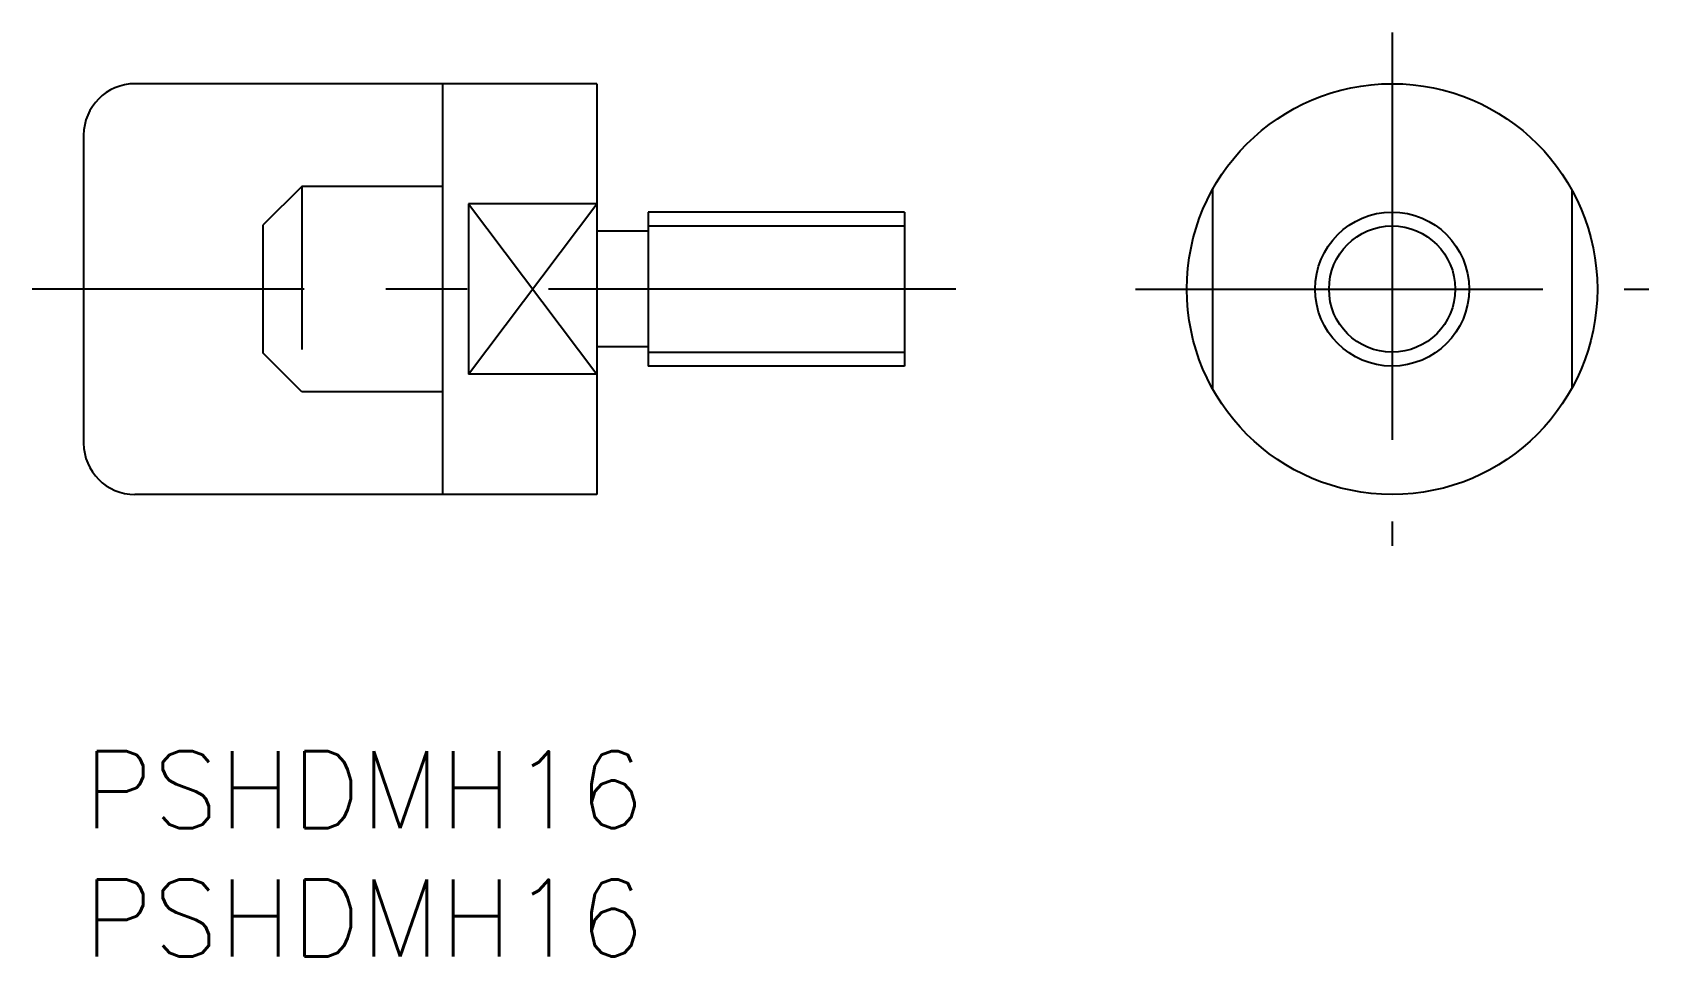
# Model space of a CAD drawing. Extents: x -2 to 61, y -8 to 28.
import ezdxf

# ---------------------------------------------------------------- set-up
doc = ezdxf.new("R2010")
doc.units = 0
doc.header["$LTSCALE"] = 0.5
doc.linetypes.add('CENTER', pattern=[50.8, 31.75, -6.35, 6.35, -6.35])
doc.linetypes.add('DASHED', pattern=[19.05, 12.7, -6.35])
for name, color, linetype in [('MSM_CENTER', 1, 'CENTER'), ('MSM_CONTINUOUS', 7, 'CONTINUOUS'), ('MSM_DASHED', 4, 'DASHED'), ('MSM_NARROW', 5, 'CONTINUOUS'), ('MSM_PART_NUMBER', 7, 'CONTINUOUS')]:
    doc.layers.add(name, color=color, linetype=linetype)
doc.styles.get("Standard").update_dxf_attribs({"font": 'txt.shx', "height": 3, "bigfont": 'bigfont.shx'})

# ---------------------------------------------------------------- blocks, each defined once
blk = doc.blocks.new('*U3')
at = {"layer": 'MSM_PART_NUMBER'}
blk.add_text('PSHDMH16', height=3, dxfattribs=at).set_placement((0, -3))
blk = doc.blocks.new('*U4')
at = {"layer": 'MSM_PART_NUMBER'}
blk.add_text('PSHDMH16', height=3, dxfattribs=at).set_placement((0, -8))

msp = doc.modelspace()

# ---------------------------------------------------------------- linework, layer by layer
at = {"layer": 'MSM_CENTER'}
for p, q in [((51, 28), (51, 8)), ((34, 18), (-2, 18)), ((41, 18), (61, 18))]:
    msp.add_line(p, q, dxfattribs=at)
at = {"layer": 'MSM_CONTINUOUS'}
for p, q in [((20, 26), (2, 26)), ((14, 10), (14, 26)), ((20, 26), (20, 10)), ((0, 24), (0, 12)), ((44, 21.872983), (44, 14.127017)), ((58, 21.872983), (58, 14.127017)), ((15, 21.316625), (15, 14.683375)), ((20, 21.316625), (15, 21.316625)), ((32, 21), (22, 21)), ((22, 21), (22, 15)), ((32, 21), (32, 15)), ((22, 20.25), (20, 20.25)), ((22, 15.75), (20, 15.75)), ((20, 14.683375), (15, 14.683375)), ((32, 15), (22, 15)), ((20, 10), (2, 10))]:
    msp.add_line(p, q, dxfattribs=at)
for radius in [8, 3]:
    msp.add_circle((51, 18), radius, dxfattribs=at)
for centre, start, end in [((2, 24), 90, 180), ((2, 12), 180, 270)]:
    msp.add_arc(centre, 2, start, end, dxfattribs=at)
at = {"layer": 'MSM_DASHED'}
for p, q in [((8.5, 22), (7, 20.5)), ((14, 22), (8.5, 22)), ((8.5, 22), (8.5, 14)), ((7, 15.5), (7, 20.5)), ((8.5, 14), (7, 15.5)), ((14, 14), (8.5, 14))]:
    msp.add_line(p, q, dxfattribs=at)
at = {"layer": 'MSM_NARROW'}
for p, q in [((15, 21.316625), (20, 14.683375)), ((15, 14.683375), (20, 21.316625)), ((22, 20.4585), (32, 20.4585)), ((22, 15.5415), (32, 15.5415))]:
    msp.add_line(p, q, dxfattribs=at)
msp.add_circle((51, 18), 2.4585, dxfattribs=at)

# ---------------------------------------------------------------- block references
at = {"layer": 'MSM_CONTINUOUS'}
for name in ['*U3', '*U4']:
    msp.add_blockref(name, (0, 0), dxfattribs=at)

doc.saveas('drawing.dxf')
